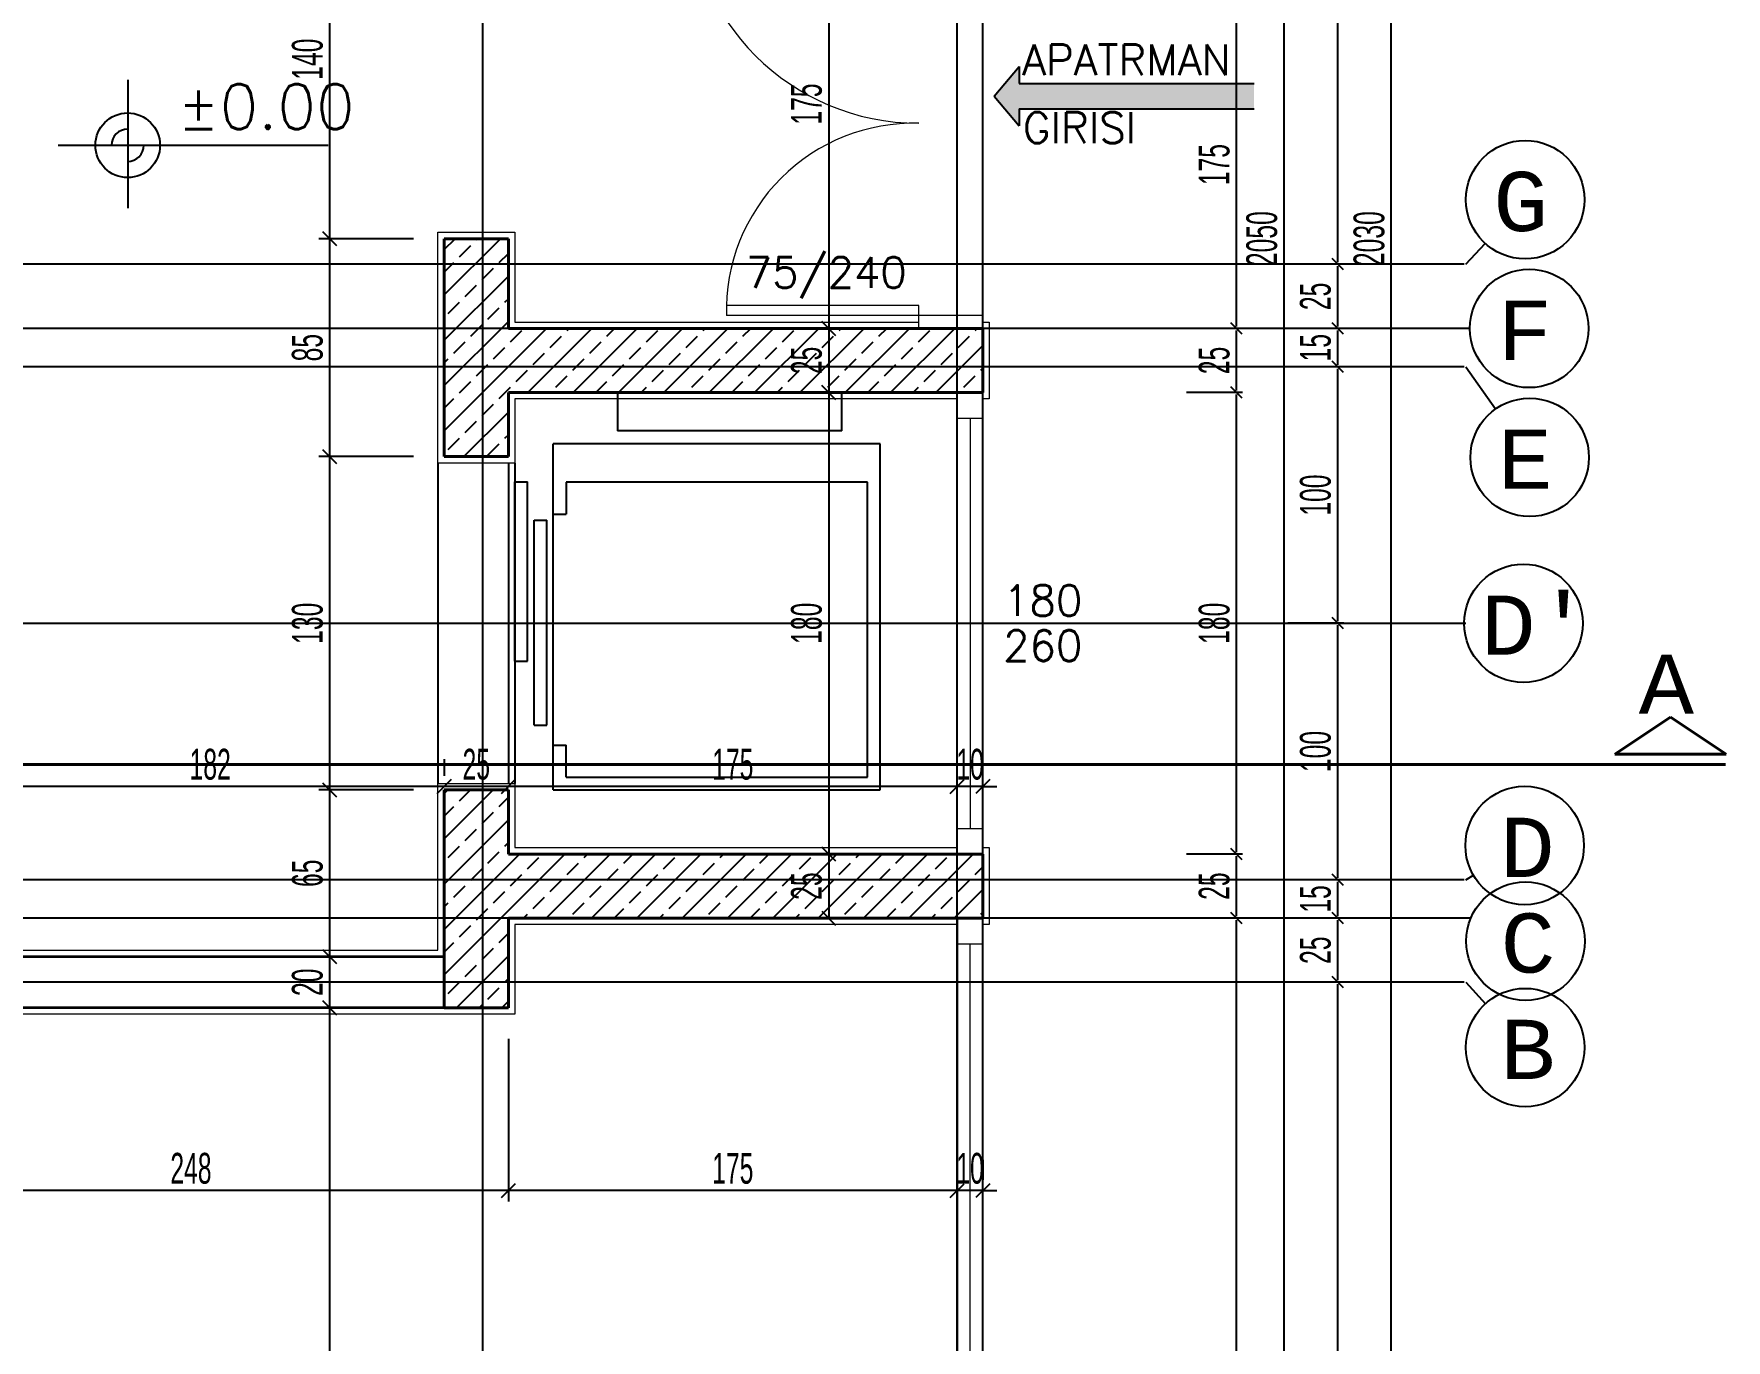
# Model space of a CAD drawing. Header units: inches. Extents: x -7543 to -822, y 102837 to 190349.
# Drawn here: x -834.3215 to -834.1895, y 102836.8968 to 102836.9987 of the extents above; entities that cross this region are included whole.
import ezdxf
from ezdxf.enums import TextEntityAlignment as Align

# ---------------------------------------------------------------- set-up
doc = ezdxf.new("R2010")
doc.units = ezdxf.units.IN
doc.header["$MEASUREMENT"] = 0
for name, pattern in [('__ZG_T_P__9', [22, 1, -10, 1, -10]), ('DASHDOTX2', [2, 1, -0.5, 0, -0.5]), ('DASHED', [19.049999999999997, 12.7, -6.35])]:
    doc.linetypes.add(name, pattern=pattern)
doc.layers.get('0').update_dxf_attribs({"lineweight": 25})
doc.layers.get('Defpoints').update_dxf_attribs({"lineweight": 25})
for name, color, linetype, lineweight in [('AKS', 1, 'Continuous', 25), ('ICOL', 55, 'Continuous', 25), ('İZ DÜŞÜM', 253, 'Continuous', 20), ('KESİT', 7, 'Continuous', 40), ('KOLON', 2, 'Continuous', 40), ('SIVA', 150, 'Continuous', 15), ('TARAMA', 8, 'Continuous', 25)]:
    doc.layers.add(name, color=color, linetype=linetype, lineweight=lineweight)
for name, color, linetype, lineweight, true_color in [('ASANSÖR', 7, 'Continuous', 25, 0xf6e21c), ('DUVAR', 7, 'Continuous', 35, 0xfc4642), ('KAPI', 7, 'Continuous', 18, 0xffb360), ('PENCERE', 7, 'Continuous', 18, 0xffb360), ('TEFRİŞ', 7, 'Continuous', 25, 0x78462c)]:
    doc.layers.add(name, color=color, linetype=linetype, lineweight=lineweight, true_color=true_color)
doc.styles.add('ISIM', font='monos.ttf', dxfattribs={"width": 1.1, "height": 200})
doc.styles.add('OLCU', font='tromand.shx', dxfattribs={"width": 0.6, "height": 12})
doc.styles.add('TXTX', font='TXTX')
doc.styles.add('ÖLÇÜ', font='simplex.shx')

# ---------------------------------------------------------------- blocks, each defined once
blk = doc.blocks.new('_Oblique')
at = {"color": 0, "linetype": 'ByBlock', "lineweight": -2}
blk.add_line((-0.5, -0.5), (0.5, 0.5), dxfattribs=at)
blk = doc.blocks.new('D')
at = {"layer": 'ICOL'}
for p, q in [((2.828427124746668, 2.828427124748032), (-2.82842712474303, -2.828427124744394)), ((0, 3.000000000002046), (0, -25))]:
    blk.add_line(p, q, dxfattribs=at)
blk = doc.blocks.new('E')
at = {"layer": 'ICOL'}
for p, q in [((0, -3.000000000002046), (0, 25)), ((-2.828427124746668, -2.828427124748032), (2.82842712474303, 2.828427124744394))]:
    blk.add_line(p, q, dxfattribs=at)

msp = doc.modelspace()

# ---------------------------------------------------------------- hatches: boundary and pattern name
at = {"layer": 'TARAMA'}
h = msp.add_hatch(color=256, dxfattribs=at)
h.dxf.hatch_style = 1
h.paths.add_polyline_path([(-834.2466111271377, 102836.993799696), (-834.2446665909565, 102836.9961069041), (-834.2446665909565, 102836.994799696), (-834.2263536371995, 102836.994799696), (-834.2263536371995, 102836.992799696), (-834.2446665909565, 102836.992799696), (-834.2446665909565, 102836.9914924879)])

# ---------------------------------------------------------------- linework, layer by layer
at = {"layer": 'AKS', "linetype": 'DASHDOTX2', "ltscale": 10}
for p, q in [((-834.2864986402781, 102836.7345203941), (-834.2864986402781, 102837.2423438664)), ((-834.2494986402781, 102836.7345203941), (-834.2494986402781, 102837.2423438664)), ((-834.2099687356562, 102836.9806839998), (-834.5373151892323, 102836.9806839998)), ((-834.2095183195671, 102836.9756839999), (-834.6349986402781, 102836.9756839999)), ((-834.2099687356562, 102836.9726839999), (-834.6349986402781, 102836.9726839999)), ((-834.6349986402777, 102836.9526839999), (-834.2099687356562, 102836.9526839999)), ((-834.2099687356562, 102836.9326839999), (-834.6349986402781, 102836.9326839999)), ((-834.209450724752, 102836.9296839999), (-834.8099986402781, 102836.9296839999)), ((-834.2099687356562, 102836.9246839999), (-834.6349986402781, 102836.9246839999))]:
    msp.add_line(p, q, dxfattribs=at)
at = {"layer": 'AKS'}
for p, q in [((-834.2098338535914, 102836.9806839998), (-834.2083349149868, 102836.9823199637)), ((-834.2098338535914, 102836.9726839999), (-834.2075230781263, 102836.9694021801)), ((-834.2099687356562, 102836.9526839999), (-834.2098338535914, 102836.9526839999)), ((-834.2098338535914, 102836.9326839999), (-834.2092427378269, 102836.9330279936)), ((-834.2098338535914, 102836.9246839999), (-834.2083179517017, 102836.9230129281))]:
    msp.add_line(p, q, dxfattribs=at)
at = {"layer": 'AKS', "color": 0}
for centre in [(-834.2052138535914, 102836.9857263366), (-834.2048983195672, 102836.9756839999), (-834.2048632619119, 102836.9656246442), (-834.2053487356561, 102836.9526839999), (-834.2052496594699, 102836.9353517245), (-834.205193474768, 102836.927889502), (-834.2052138535914, 102836.9195910902)]:
    msp.add_circle(centre, 0.004620000000000001, dxfattribs=at)
at = {"layer": 'ASANSÖR'}
for p, q in [((-834.2759986402785, 102836.9706839999), (-834.2759986402785, 102836.9676839999)), ((-834.2759986402785, 102836.9706839999), (-834.2759986402785, 102836.9676839999)), ((-834.2584986402785, 102836.9676839999), (-834.2584986402785, 102836.9706839999)), ((-834.2584986402785, 102836.9676839999), (-834.2584986402785, 102836.9706839999)), ((-834.2584986402785, 102836.9676839999), (-834.2759986402785, 102836.9676839999)), ((-834.2584986402785, 102836.9676839999), (-834.2759986402785, 102836.9676839999)), ((-834.2554986402785, 102836.9666839999), (-834.2809986402785, 102836.9666839999)), ((-834.2809986402785, 102836.9396839999), (-834.2809986402785, 102836.9666839999)), ((-834.2554986402785, 102836.9666839999), (-834.2809986402785, 102836.9666839999)), ((-834.2809986402785, 102836.9396839999), (-834.2809986402785, 102836.9666839999)), ((-834.2554986402785, 102836.9396839999), (-834.2554986402785, 102836.9666839999)), ((-834.2554986402785, 102836.9396839999), (-834.2554986402785, 102836.9666839999)), ((-834.2844986402774, 102836.9651839999), (-834.2844986402774, 102836.9401839999)), ((-834.2839986402785, 102836.9651839999), (-834.2839986402785, 102836.9401839999)), ((-834.2839986402785, 102836.9651839999), (-834.2839986402785, 102836.9401839999)), ((-834.2839986402785, 102836.9497258036), (-834.2839986402785, 102836.9637258036)), ((-834.2839986402785, 102836.9637258036), (-834.2829986402785, 102836.9637258036)), ((-834.2839986402786, 102836.9497258036), (-834.2839986402786, 102836.9637258036)), ((-834.2839986402786, 102836.9637258036), (-834.2829986402785, 102836.9637258036)), ((-834.2829986402785, 102836.9497258036), (-834.2829986402785, 102836.9637258036)), ((-834.2829986402785, 102836.9497258036), (-834.2829986402785, 102836.9637258036)), ((-834.2564986402784, 102836.9636839999), (-834.2799986402786, 102836.9636839999)), ((-834.2799986402786, 102836.9636839999), (-834.2799986402786, 102836.9611839999)), ((-834.2564986402784, 102836.9636839999), (-834.2799986402786, 102836.9636839999)), ((-834.2799986402786, 102836.9636839999), (-834.2799986402786, 102836.9611839999)), ((-834.2564986402784, 102836.9406839999), (-834.2564986402784, 102836.9636839999)), ((-834.2564986402784, 102836.9406839999), (-834.2564986402784, 102836.9636839999)), ((-834.2824986402785, 102836.9447258036), (-834.2824986402785, 102836.9607258036)), ((-834.2824986402785, 102836.9607258036), (-834.2814986402785, 102836.9607258036)), ((-834.2824986402785, 102836.9447258036), (-834.2824986402785, 102836.9607258036)), ((-834.2824986402785, 102836.9607258036), (-834.2814986402785, 102836.9607258036)), ((-834.2814986402785, 102836.9447258036), (-834.2814986402785, 102836.9607258036)), ((-834.2814986402785, 102836.9447258036), (-834.2814986402785, 102836.9607258036)), ((-834.2809986402785, 102836.9611839999), (-834.2799986402786, 102836.9611839999)), ((-834.2809986402785, 102836.9611839999), (-834.2799986402786, 102836.9611839999)), ((-834.2839986402785, 102836.9497258036), (-834.2829986402785, 102836.9497258036)), ((-834.2839986402786, 102836.9497258036), (-834.2829986402785, 102836.9497258036)), ((-834.2824986402785, 102836.9447258036), (-834.2814986402785, 102836.9447258036)), ((-834.2824986402785, 102836.9447258036), (-834.2814986402785, 102836.9447258036)), ((-834.2809986402785, 102836.9431839999), (-834.2799986402786, 102836.9431839999)), ((-834.2809986402785, 102836.9431839999), (-834.2799986402786, 102836.9431839999)), ((-834.2799986402786, 102836.9406839999), (-834.2799986402786, 102836.9431839999)), ((-834.2799986402786, 102836.9406839999), (-834.2799986402786, 102836.9431839999)), ((-834.2799986402786, 102836.9406839999), (-834.2564986402784, 102836.9406839999)), ((-834.2799986402786, 102836.9406839999), (-834.2564986402784, 102836.9406839999)), ((-834.2809986402785, 102836.9396839999), (-834.2554986402785, 102836.9396839999)), ((-834.2809986402785, 102836.9396839999), (-834.2554986402785, 102836.9396839999))]:
    msp.add_line(p, q, dxfattribs=at)
at = {"layer": 'Defpoints', "color": 6}
msp.add_line((-834.2474986402781, 102836.7776839999), (-834.2474986402781, 102837.1276839999), dxfattribs=at)
at = {"layer": 'Defpoints', "color": 3}
for p, q in [((-834.2844986402786, 102836.9226839999), (-834.2844986402786, 102836.9296839999)), ((-834.2844986402786, 102836.9296839999), (-834.2494986402785, 102836.9296839999)), ((-834.2494986402785, 102836.9296839999), (-834.2494986402785, 102836.7826839999)), ((-834.4050037814468, 102836.9226839999), (-834.2844986402786, 102836.9226839999))]:
    msp.add_line(p, q, dxfattribs=at)
at = {"layer": 'DUVAR'}
for p, q in [((-834.3339986402785, 102836.9266839999), (-834.2894986402785, 102836.9266839999)), ((-834.2894986402785, 102836.9226839999), (-834.3339986402784, 102836.9226839999))]:
    msp.add_line(p, q, dxfattribs=at)
at = {"layer": 'ICOL'}
for p, q in [((-834.2240128342711, 102836.7778399998), (-834.2240128342711, 102837.1875296746)), ((-834.2156503339911, 102836.7798399999), (-834.2156503339911, 102837.1855290246)), ((-834.219831584131, 102836.9808399999), (-834.219831584131, 102837.1255279999)), ((-834.2984341194956, 102837.0106839999), (-834.2984341194956, 102836.9826839999)), ((-834.2595178717054, 102837.0106839999), (-834.2595178717054, 102836.9756839999)), ((-834.2277250848707, 102836.9758399999), (-834.2277250848707, 102837.0105279999)), ((-834.3141821127984, 102836.9950640832), (-834.3141821127984, 102836.9850604668)), ((-834.3196074135369, 102836.9899701539), (-834.298542708784, 102836.9899701539)), ((-834.2984341194956, 102836.9826839999), (-834.2984341194956, 102836.9656839998)), ((-834.219831584131, 102836.9758399999), (-834.219831584131, 102836.9805279999)), ((-834.2595178717054, 102836.9756839999), (-834.2595178717054, 102836.9706839999)), ((-834.2277250848707, 102836.9708399998), (-834.2277250848707, 102836.9755279998)), ((-834.219831584131, 102836.9728399999), (-834.219831584131, 102836.9755279998)), ((-834.219831584131, 102836.9528399999), (-834.219831584131, 102836.9725279999)), ((-834.2595178717054, 102836.9706839999), (-834.2595178717054, 102836.9346839999)), ((-834.2277250848707, 102836.9348399999), (-834.2277250848707, 102836.9705279999)), ((-834.2984341194956, 102836.9656839998), (-834.2984341194956, 102836.9396839999)), ((-834.219831584131, 102836.9328399998), (-834.219831584131, 102836.9525279998)), ((-834.2894986402785, 102836.939948829), (-834.3259986402784, 102836.939948829)), ((-834.2984341194956, 102836.9396839999), (-834.2984341194956, 102836.9266839999)), ((-834.2844986402786, 102836.939948829), (-834.2894986402785, 102836.939948829)), ((-834.2494986402785, 102836.939948829), (-834.2844986402786, 102836.939948829)), ((-834.2494986402785, 102836.939948829), (-834.2505786402785, 102836.939948829)), ((-834.2474986402785, 102836.939948829), (-834.2494986402785, 102836.939948829)), ((-834.2474986402785, 102836.939948829), (-834.2464186402785, 102836.939948829)), ((-834.2595178717054, 102836.9346839999), (-834.2595178717054, 102836.9296839999)), ((-834.2277250848707, 102836.9298399999), (-834.2277250848707, 102836.9345279999)), ((-834.219831584131, 102836.9298399999), (-834.219831584131, 102836.9325279999)), ((-834.2277250848707, 102836.7828399999), (-834.2277250848707, 102836.9295279999)), ((-834.219831584131, 102836.9248399998), (-834.219831584131, 102836.9295279999)), ((-834.2984341194956, 102836.9266839999), (-834.2984341194956, 102836.9226839999)), ((-834.219831584131, 102836.7798399999), (-834.219831584131, 102836.9245279999)), ((-834.2984341194956, 102836.9226839999), (-834.2984341194956, 102836.7876839998)), ((-834.2844986402786, 102836.9084325916), (-834.3339986402785, 102836.9084325916)), ((-834.2494986402785, 102836.9084325916), (-834.2844986402786, 102836.9084325916)), ((-834.2494986402785, 102836.9084325916), (-834.2505786402785, 102836.9084325916)), ((-834.2474986402785, 102836.9084325916), (-834.2494986402785, 102836.9084325916)), ((-834.2474986402785, 102836.9084325916), (-834.2464186402785, 102836.9084325916))]:
    msp.add_line(p, q, dxfattribs=at)
at = {"layer": 'ICOL', "color": 53}
for p, q in [((-834.2918986402785, 102836.9826839999), (-834.2992741194955, 102836.9826839999)), ((-834.2918986402785, 102836.9826839999), (-834.2992741194955, 102836.9826839999)), ((-834.2690429712947, 102836.9756839999), (-834.2586778717053, 102836.9756839999)), ((-834.2690429712947, 102836.9756839999), (-834.2586778717053, 102836.9756839999)), ((-834.2674521054992, 102836.9706839999), (-834.2586778717053, 102836.9706839999)), ((-834.2674521054992, 102836.9706839999), (-834.2586778717053, 102836.9706839999)), ((-834.2918986402785, 102836.9656839998), (-834.2992741194955, 102836.9656839998)), ((-834.2918986402785, 102836.9656839998), (-834.2992741194955, 102836.9656839998)), ((-834.2894986402785, 102836.9420839998), (-834.2894986402785, 102836.940788829)), ((-834.2894986402785, 102836.9420839998), (-834.2894986402785, 102836.940788829)), ((-834.2844986402786, 102836.942348829), (-834.2844986402786, 102836.940788829)), ((-834.2844986402786, 102836.942348829), (-834.2844986402786, 102836.940788829)), ((-834.2494986402785, 102836.9370839999), (-834.2494986402785, 102836.940788829)), ((-834.2494986402785, 102836.9370839999), (-834.2494986402785, 102836.940788829)), ((-834.2474986402785, 102836.9370839999), (-834.2474986402785, 102836.940788829)), ((-834.2918986402785, 102836.9396839999), (-834.2992741194955, 102836.9396839999)), ((-834.2918986402785, 102836.9396839999), (-834.2992741194955, 102836.9396839999)), ((-834.2662725215407, 102836.9346839999), (-834.2586778717053, 102836.9346839999)), ((-834.2662725215407, 102836.9346839999), (-834.2586778717053, 102836.9346839999)), ((-834.266942669005, 102836.9296839999), (-834.2586778717053, 102836.9296839999)), ((-834.2960341194956, 102836.9266839999), (-834.2975941194956, 102836.9266839999)), ((-834.2960341194956, 102836.9266839999), (-834.2975941194956, 102836.9266839999)), ((-834.2964778891418, 102836.9226839999), (-834.2975941194956, 102836.9226839999)), ((-834.2964778891418, 102836.9226839999), (-834.2975941194956, 102836.9226839999)), ((-834.2844986402786, 102836.9202839998), (-834.2844986402786, 102836.9075925916)), ((-834.2844986402786, 102836.9202839998), (-834.2844986402786, 102836.9075925916)), ((-834.2494986402785, 102836.9108325916), (-834.2494986402785, 102836.9092725916)), ((-834.2494986402785, 102836.9108325916), (-834.2494986402785, 102836.9092725916)), ((-834.2474986402785, 102836.9108325916), (-834.2474986402785, 102836.9092725916))]:
    msp.add_line(p, q, dxfattribs=at)
at = {"layer": 'ICOL'}
msp.add_circle((-834.3141821127984, 102836.9899701539), 0.00252, dxfattribs=at)
for radius, start, end in [(0.001260000000003493, 90, 180), (0.001259999999997672, 270, 0)]:
    msp.add_arc((-834.3141821127984, 102836.9899701539), radius, start, end, dxfattribs=at)
at = {"layer": 'İZ DÜŞÜM', "linetype": '__ZG_T_P__9'}
msp.add_line((-834.2474986402798, 102837.1276839999), (-834.2474986402798, 102836.7776839999), dxfattribs=at)
at = {"layer": 'KAPI'}
for p, q in [((-834.2524986402757, 102836.9774839999), (-834.2674986402757, 102836.9774839999)), ((-834.2524986402757, 102836.9766839998), (-834.2524986402757, 102836.9774839999)), ((-834.2524986402757, 102836.9766839998), (-834.2674986402757, 102836.9766839998)), ((-834.2474986402757, 102836.9766839998), (-834.2524986402757, 102836.9766839998)), ((-834.2524986402757, 102836.9756839999), (-834.2524986402757, 102836.9766839998)), ((-834.2474986402757, 102836.9766839998), (-834.2474986402757, 102836.9756839999)), ((-834.2524986402757, 102836.9756839999), (-834.2474986402757, 102836.9756839999)), ((-834.2494986402785, 102836.7826839999), (-834.2494986402785, 102836.9296839999)), ((-834.2474986402785, 102836.7826839999), (-834.2474986402785, 102836.9296839999)), ((-834.2494986402785, 102836.9276839998), (-834.2474986402785, 102836.9276839998)), ((-834.2484986402785, 102836.7846839999), (-834.2484986402785, 102836.9276839998))]:
    msp.add_line(p, q, dxfattribs=at)
for centre, radius, start, end in [((-834.2524986402757, 102837.0096839999), 0.018, 180, 270), ((-834.2528986402757, 102836.9770839999), 0.01460547842420198, 88.43064519559532, 181.5693546450804)]:
    msp.add_arc(centre, radius, start, end, dxfattribs=at)
at = {"layer": 'KESİT'}
for p, q in [((-834.193884383955, 102836.9453615609), (-834.1982272934979, 102836.9424783396)), ((-834.193884383955, 102836.9453615609), (-834.1895414744122, 102836.9424783396)), ((-834.1895414744122, 102836.9424783396), (-834.1982272934979, 102836.9424783396))]:
    msp.add_line(p, q, dxfattribs=at)
at = {"layer": 'KESİT', "linetype": 'DASHED'}
msp.add_line((-834.1895959035585, 102836.941682418), (-834.4164662227921, 102836.941682418), dxfattribs=at)
at = {"layer": 'KOLON'}
for p, q in [((-834.2894986402785, 102836.9756839999), (-834.2894986402785, 102836.9826839999)), ((-834.2894986402785, 102836.9826839999), (-834.2844986402786, 102836.9826839999)), ((-834.2844986402786, 102836.9826839999), (-834.2844986402786, 102836.9756839999)), ((-834.2894986402785, 102836.9716839999), (-834.2894986402785, 102836.9756839999)), ((-834.2844986402786, 102836.9756839999), (-834.2474986402785, 102836.9756839999)), ((-834.2474986402785, 102836.9756839999), (-834.2474986402785, 102836.9706839999)), ((-834.2894986402785, 102836.9656839998), (-834.2894986402785, 102836.9716839999)), ((-834.2474986402785, 102836.9706839999), (-834.2844986402786, 102836.9706839999)), ((-834.2844986402786, 102836.9706839999), (-834.2844986402786, 102836.9656839998)), ((-834.2844986402786, 102836.9656839998), (-834.2894986402785, 102836.9656839998)), ((-834.2894986402785, 102836.9336839999), (-834.2894986402785, 102836.9396839999)), ((-834.2894986402785, 102836.9396839999), (-834.2844986402786, 102836.9396839999)), ((-834.2844986402786, 102836.9396839999), (-834.2844986402786, 102836.9346839999)), ((-834.2844986402786, 102836.9346839999), (-834.2474986402785, 102836.9346839999)), ((-834.2474986402785, 102836.9346839999), (-834.2474986402785, 102836.9296839999)), ((-834.2894986402785, 102836.9296839999), (-834.2894986402785, 102836.9336839999)), ((-834.2894986402785, 102836.9226839999), (-834.2894986402785, 102836.9296839999)), ((-834.2684986402785, 102836.9296839999), (-834.2844986402786, 102836.9296839999)), ((-834.2844986402786, 102836.9296839999), (-834.2844986402786, 102836.9226839999)), ((-834.2474986402785, 102836.9296839999), (-834.2684986402785, 102836.9296839999)), ((-834.2844986402786, 102836.9226839999), (-834.2894986402785, 102836.9226839999))]:
    msp.add_line(p, q, dxfattribs=at)
at = {"layer": 'PENCERE'}
for p, q in [((-834.2494986402785, 102836.9706839999), (-834.2494986402785, 102836.9346839999)), ((-834.2474986402785, 102836.9706839999), (-834.2474986402785, 102836.9346839999)), ((-834.2494986402785, 102836.9686839998), (-834.2474986402785, 102836.9686839998)), ((-834.2484986402785, 102836.9686839998), (-834.2484986402785, 102836.9366839999)), ((-834.2398212847432, 102836.9526839999), (-834.2484986402785, 102836.9526839999)), ((-834.2494986402785, 102836.9366839999), (-834.2474986402785, 102836.9366839999))]:
    msp.add_line(p, q, dxfattribs=at)
at = {"layer": 'SIVA'}
for p, q in [((-834.2899986402786, 102836.9756839999), (-834.2899986402786, 102836.9831839999)), ((-834.2899986402786, 102836.9831839999), (-834.2839986402786, 102836.9831839999)), ((-834.2839986402786, 102836.9831839999), (-834.2839986402786, 102836.9761839999)), ((-834.2839986402786, 102836.9761839999), (-834.2524986402757, 102836.9761839999)), ((-834.2474986402757, 102836.9761839999), (-834.2469986402785, 102836.9761839999)), ((-834.2469986402785, 102836.9761839999), (-834.2469986402785, 102836.9701839999)), ((-834.2899986402786, 102836.9716839999), (-834.2899986402786, 102836.9756839999)), ((-834.2899986402786, 102836.9651839999), (-834.2899986402786, 102836.9716839999)), ((-834.2839986402786, 102836.9701839999), (-834.2839986402786, 102836.9651839999)), ((-834.2494986402785, 102836.9701839999), (-834.2839986402786, 102836.9701839999)), ((-834.2839986402785, 102836.9701839999), (-834.2839986402785, 102836.9651839999)), ((-834.2469986402785, 102836.9701839999), (-834.2474986402785, 102836.9701839999)), ((-834.2839986402786, 102836.9651839999), (-834.2899986402786, 102836.9651839999)), ((-834.2899986402786, 102836.9336839999), (-834.2899986402786, 102836.9401839999)), ((-834.2899986402786, 102836.9401839999), (-834.2839986402786, 102836.9401839999)), ((-834.2839986402786, 102836.9401839999), (-834.2839986402786, 102836.9351839999)), ((-834.2839986402786, 102836.9351839999), (-834.2494986402785, 102836.9351839999)), ((-834.2474986402785, 102836.9351839999), (-834.2469986402785, 102836.9351839999)), ((-834.2469986402785, 102836.9351839999), (-834.2469986402785, 102836.9291839999)), ((-834.2899986402786, 102836.9296839999), (-834.2899986402786, 102836.9336839999)), ((-834.2899986402786, 102836.9271839999), (-834.2899986402786, 102836.9296839999)), ((-834.2684986402785, 102836.9291839999), (-834.2839986402786, 102836.9291839999)), ((-834.2839986402786, 102836.9291839999), (-834.2839986402786, 102836.9221839998)), ((-834.2494986402785, 102836.9291839999), (-834.2684986402785, 102836.9291839999)), ((-834.2469986402785, 102836.9291839999), (-834.2474986402785, 102836.9291839999)), ((-834.3344986402785, 102836.9271839999), (-834.2899986402786, 102836.9271839999)), ((-834.2889986402786, 102836.9221839998), (-834.3334986402785, 102836.9221839998)), ((-834.2839986402786, 102836.9221839998), (-834.2899986402786, 102836.9221839998))]:
    msp.add_line(p, q, dxfattribs=at)
at = {"layer": 'TARAMA'}
for p, q in [((-834.2466111271377, 102836.993799696), (-834.2446665909565, 102836.9961069041)), ((-834.2446665909565, 102836.9961069041), (-834.2446665909565, 102836.994799696)), ((-834.2446665909565, 102836.994799696), (-834.2263536371995, 102836.994799696)), ((-834.2466111271377, 102836.993799696), (-834.2446665909565, 102836.9914924879)), ((-834.2446665909565, 102836.992799696), (-834.2263536371995, 102836.992799696)), ((-834.2446665909565, 102836.992799696), (-834.2446665909565, 102836.9914924879)), ((-834.2894986402786, 102836.9818418873), (-834.2886565277041, 102836.9826839999)), ((-834.2894986402786, 102836.9783063534), (-834.2851209937983, 102836.9826839999)), ((-834.2869835442071, 102836.9825892164), (-834.2868887607542, 102836.9826839999)), ((-834.2883093694218, 102836.9812633912), (-834.2874254859454, 102836.9821472747)), ((-834.2852157772542, 102836.9808214495), (-834.2844986402786, 102836.9815385864)), ((-834.2894986402786, 102836.9800741203), (-834.28875131116, 102836.9808214495)), ((-834.2865416024689, 102836.9794956242), (-834.2856577189924, 102836.9803795077)), ((-834.2894986402786, 102836.9747708195), (-834.2844986402786, 102836.9797708195)), ((-834.2878674276835, 102836.978169799), (-834.2869835442071, 102836.9790536825)), ((-834.2891932528983, 102836.9768439738), (-834.2883093694218, 102836.9777278573)), ((-834.2860996607307, 102836.9764020321), (-834.2852157772542, 102836.9772859155)), ((-834.2847738355159, 102836.9777278573), (-834.2844986402786, 102836.9780030525)), ((-834.2894986402786, 102836.9712352856), (-834.2844986402786, 102836.9762352856)), ((-834.2874254859454, 102836.9750762068), (-834.2865416024689, 102836.9759600903)), ((-834.2894986402786, 102836.9676997517), (-834.2815143920801, 102836.9756839999)), ((-834.2887513111601, 102836.9737503816), (-834.2878674276836, 102836.9746342651)), ((-834.2843318937777, 102836.9746342651), (-834.2834480103012, 102836.9755181486)), ((-834.2829788581741, 102836.9706839999), (-834.2779788581742, 102836.9756839999)), ((-834.28123830161, 102836.9741923234), (-834.2803544181335, 102836.9750762068)), ((-834.2799124763952, 102836.9755181486), (-834.2797466251301, 102836.9756839999)), ((-834.2794433242682, 102836.9706839999), (-834.2744433242683, 102836.9756839999)), ((-834.2781447094422, 102836.9737503816), (-834.2772608259658, 102836.9746342651)), ((-834.2768188842275, 102836.9750762068), (-834.2762110912242, 102836.9756839999)), ((-834.2759077903623, 102836.9706839999), (-834.2709077903623, 102836.9756839999)), ((-834.2737252920599, 102836.9746342651), (-834.2728414085834, 102836.9755181486)), ((-834.2723722564564, 102836.9706839999), (-834.2673722564564, 102836.9756839999)), ((-834.2706316998922, 102836.9741923234), (-834.2697478164157, 102836.9750762068)), ((-834.2693058746775, 102836.9755181486), (-834.2691400234123, 102836.9756839999)), ((-834.2688367225504, 102836.9706839999), (-834.2638367225504, 102836.9756839999)), ((-834.2675381077245, 102836.9737503816), (-834.266654224248, 102836.9746342651)), ((-834.2662122825097, 102836.9750762068), (-834.2656044895064, 102836.9756839999)), ((-834.2653011886446, 102836.9706839999), (-834.2603011886445, 102836.9756839999)), ((-834.263118690342, 102836.9746342651), (-834.2622348068655, 102836.9755181486)), ((-834.2617656547386, 102836.9706839999), (-834.2567656547386, 102836.9756839999)), ((-834.2600250981743, 102836.9741923234), (-834.2591412146979, 102836.9750762068)), ((-834.2586992729597, 102836.9755181486), (-834.2585334216944, 102836.9756839999)), ((-834.2582301208326, 102836.9706839999), (-834.2532301208327, 102836.9756839999)), ((-834.2569315060067, 102836.9737503816), (-834.2560476225302, 102836.9746342651)), ((-834.255605680792, 102836.9750762068), (-834.2549978877886, 102836.9756839999)), ((-834.2546945869267, 102836.9706839999), (-834.2496945869267, 102836.9756839999)), ((-834.2525120886243, 102836.9746342651), (-834.2516282051478, 102836.9755181486)), ((-834.2494184964565, 102836.9741923234), (-834.24853461298, 102836.9750762068)), ((-834.2480926712419, 102836.9755181486), (-834.2479268199767, 102836.9756839999)), ((-834.2894986402786, 102836.9730030525), (-834.2891932528983, 102836.9733084399)), ((-834.2856577189924, 102836.9733084399), (-834.2847738355159, 102836.9741923234)), ((-834.2825641268247, 102836.9728664982), (-834.2816802433482, 102836.9737503816)), ((-834.279470534657, 102836.9724245564), (-834.2785866511805, 102836.9733084399)), ((-834.2750511172746, 102836.9733084399), (-834.2741672337982, 102836.9741923234)), ((-834.2719575251069, 102836.9728664982), (-834.2710736416304, 102836.9737503816)), ((-834.2688639329392, 102836.9724245564), (-834.2679800494627, 102836.9733084399)), ((-834.2644445155568, 102836.9733084399), (-834.2635606320803, 102836.9741923234)), ((-834.261350923389, 102836.9728664982), (-834.2604670399126, 102836.9737503816)), ((-834.2582573312214, 102836.9724245564), (-834.257373447745, 102836.9733084399)), ((-834.253837913839, 102836.9733084399), (-834.2529540303625, 102836.9741923234)), ((-834.2511590530208, 102836.9706839999), (-834.2474986402785, 102836.9743444126)), ((-834.2507443216713, 102836.9728664982), (-834.2498604381948, 102836.9737503816)), ((-834.2869835442071, 102836.9719826147), (-834.2860996607307, 102836.9728664982)), ((-834.2838899520394, 102836.9715406729), (-834.2830060685629, 102836.9724245564)), ((-834.2763769424893, 102836.9719826147), (-834.2754930590129, 102836.9728664982)), ((-834.2732833503217, 102836.9715406729), (-834.2723994668452, 102836.9724245564)), ((-834.2657703407715, 102836.9719826147), (-834.264886457295, 102836.9728664982)), ((-834.2626767486038, 102836.9715406729), (-834.2617928651273, 102836.9724245564)), ((-834.2551637390537, 102836.9719826147), (-834.2542798555772, 102836.9728664982)), ((-834.252070146886, 102836.9715406729), (-834.2511862634095, 102836.9724245564)), ((-834.2476507295037, 102836.9724245564), (-834.2474986402785, 102836.9725766456)), ((-834.2883093694218, 102836.9706567895), (-834.2874254859454, 102836.9715406729)), ((-834.2852157772542, 102836.9702148477), (-834.2843318937777, 102836.9710987312)), ((-834.2807963598717, 102836.9710987312), (-834.2799124763952, 102836.9719826147)), ((-834.2776755573183, 102836.9706839999), (-834.2768188842275, 102836.9715406729)), ((-834.2741400234123, 102836.9706839999), (-834.2737252920599, 102836.9710987312)), ((-834.270189758154, 102836.9710987312), (-834.2693058746775, 102836.9719826147)), ((-834.2670689556005, 102836.9706839999), (-834.2662122825097, 102836.9715406729)), ((-834.2635334216945, 102836.9706839999), (-834.263118690342, 102836.9710987312)), ((-834.2595831564361, 102836.9710987312), (-834.2586992729597, 102836.9719826147)), ((-834.2564623538826, 102836.9706839999), (-834.255605680792, 102836.9715406729)), ((-834.2529268199767, 102836.9706839999), (-834.2525120886243, 102836.9710987312)), ((-834.2489765547183, 102836.9710987312), (-834.2480926712418, 102836.9719826147)), ((-834.2476235191149, 102836.9706839999), (-834.2474986402785, 102836.9708088787)), ((-834.2894986402786, 102836.9694675186), (-834.28875131116, 102836.9702148477)), ((-834.2865416024689, 102836.9688890225), (-834.2856577189924, 102836.969772906)), ((-834.2879788581741, 102836.9656839998), (-834.2844986402786, 102836.9691642177)), ((-834.2878674276836, 102836.9675631973), (-834.2869835442071, 102836.9684470808)), ((-834.2891932528983, 102836.9662373721), (-834.2883093694219, 102836.9671212556)), ((-834.2847738355159, 102836.9671212556), (-834.2844986402786, 102836.9673964508)), ((-834.2860996607307, 102836.9657954304), (-834.2852157772542, 102836.9666793138)), ((-834.2894986402786, 102836.9394154804), (-834.2892301208326, 102836.9396839999)), ((-834.2894986402786, 102836.9358799465), (-834.2856945869268, 102836.9396839999)), ((-834.2883093694219, 102836.9388369843), (-834.2874623538827, 102836.9396839999)), ((-834.2852157772542, 102836.9383950426), (-834.2844986402786, 102836.9391121795)), ((-834.2894986402786, 102836.9376477135), (-834.2887513111601, 102836.9383950426)), ((-834.2865416024689, 102836.9370692174), (-834.2856577189924, 102836.9379531008)), ((-834.2894986402786, 102836.9323444126), (-834.2844986402786, 102836.9373444126)), ((-834.2878674276836, 102836.9357433922), (-834.2869835442071, 102836.9366272756)), ((-834.2891932528983, 102836.9344175669), (-834.2883093694218, 102836.9353014504)), ((-834.2847738355159, 102836.9353014504), (-834.2844986402786, 102836.9355766456)), ((-834.2894986402786, 102836.9288088787), (-834.2836235191148, 102836.9346839999)), ((-834.2894986402786, 102836.9252733448), (-834.2800879852089, 102836.9346839999)), ((-834.2860996607307, 102836.9339756252), (-834.2852157772542, 102836.9348595087)), ((-834.2830060685629, 102836.9335336834), (-834.2821221850865, 102836.9344175669)), ((-834.281552451303, 102836.9296839999), (-834.276552451303, 102836.9346839999)), ((-834.2799124763952, 102836.9330917417), (-834.2790285929187, 102836.9339756252)), ((-834.2785866511805, 102836.9344175669), (-834.2783202182588, 102836.9346839999)), ((-834.278016917397, 102836.9296839999), (-834.2730169173971, 102836.9346839999)), ((-834.2754930590129, 102836.9339756252), (-834.274784684353, 102836.9346839999)), ((-834.2744813834911, 102836.9296839999), (-834.2694813834911, 102836.9346839999)), ((-834.2723994668452, 102836.9335336834), (-834.2715155833687, 102836.9344175669)), ((-834.2709458495851, 102836.9296839999), (-834.2659458495851, 102836.9346839999)), ((-834.2693058746775, 102836.9330917417), (-834.268421991201, 102836.9339756252)), ((-834.2679800494627, 102836.9344175669), (-834.2677136165411, 102836.9346839999)), ((-834.2674103156793, 102836.9296839999), (-834.2624103156793, 102836.9346839999)), ((-834.264886457295, 102836.9339756252), (-834.2641780826352, 102836.9346839999)), ((-834.2638747817733, 102836.9296839999), (-834.2588747817733, 102836.9346839999)), ((-834.2617928651273, 102836.9335336834), (-834.2609089816508, 102836.9344175669)), ((-834.2603392478674, 102836.9296839999), (-834.2553392478674, 102836.9346839999)), ((-834.2586992729597, 102836.9330917417), (-834.2578153894832, 102836.9339756252)), ((-834.257373447745, 102836.9344175669), (-834.2571070148233, 102836.9346839999)), ((-834.2568037139615, 102836.9296839999), (-834.2518037139614, 102836.9346839999)), ((-834.2542798555772, 102836.9339756252), (-834.2535714809173, 102836.9346839999)), ((-834.2532681800556, 102836.9296839999), (-834.2482681800556, 102836.9346839999)), ((-834.2511862634095, 102836.9335336834), (-834.250302379933, 102836.9344175669)), ((-834.2874254859454, 102836.9326498), (-834.2865416024689, 102836.9335336834)), ((-834.2843318937777, 102836.9322078582), (-834.2834480103012, 102836.9330917417)), ((-834.28123830161, 102836.9317659165), (-834.2803544181335, 102836.9326498)), ((-834.2768188842276, 102836.9326498), (-834.2759350007511, 102836.9335336834)), ((-834.2737252920599, 102836.9322078582), (-834.2728414085834, 102836.9330917417)), ((-834.2706316998922, 102836.9317659165), (-834.2697478164157, 102836.9326498)), ((-834.2662122825097, 102836.9326498), (-834.2653283990333, 102836.9335336834)), ((-834.263118690342, 102836.9322078582), (-834.2622348068655, 102836.9330917417)), ((-834.2600250981743, 102836.9317659165), (-834.2591412146979, 102836.9326498)), ((-834.255605680792, 102836.9326498), (-834.2547217973155, 102836.9335336834)), ((-834.2525120886243, 102836.9322078582), (-834.2516282051478, 102836.9330917417)), ((-834.2494184964565, 102836.9317659165), (-834.24853461298, 102836.9326498)), ((-834.2480926712418, 102836.9330917417), (-834.2474986402785, 102836.9336857727)), ((-834.2887513111601, 102836.9313239748), (-834.2878674276836, 102836.9322078582)), ((-834.2856577189924, 102836.930882033), (-834.2847738355159, 102836.9317659165)), ((-834.2825641268247, 102836.9304400913), (-834.2816802433482, 102836.9313239748)), ((-834.2781447094422, 102836.9313239748), (-834.2772608259659, 102836.9322078582)), ((-834.2750511172746, 102836.930882033), (-834.2741672337982, 102836.9317659165)), ((-834.2719575251069, 102836.9304400913), (-834.2710736416304, 102836.9313239748)), ((-834.2675381077245, 102836.9313239748), (-834.266654224248, 102836.9322078582)), ((-834.2644445155568, 102836.930882033), (-834.2635606320803, 102836.9317659165)), ((-834.261350923389, 102836.9304400913), (-834.2604670399126, 102836.9313239748)), ((-834.2569315060067, 102836.9313239748), (-834.2560476225302, 102836.9322078582)), ((-834.253837913839, 102836.930882033), (-834.2529540303625, 102836.9317659165)), ((-834.2507443216713, 102836.9304400913), (-834.2498604381948, 102836.9313239748)), ((-834.2497326461496, 102836.9296839999), (-834.2474986402785, 102836.9319180057)), ((-834.2894986402786, 102836.9305766457), (-834.2891932528983, 102836.930882033)), ((-834.2869835442071, 102836.9295562078), (-834.2860996607307, 102836.9304400913)), ((-834.283320218259, 102836.9296839999), (-834.2830060685629, 102836.9299981495)), ((-834.279470534657, 102836.9299981495), (-834.2785866511805, 102836.930882033)), ((-834.276249150447, 102836.9296839999), (-834.2754930590129, 102836.9304400913)), ((-834.2727136165411, 102836.9296839999), (-834.2723994668452, 102836.9299981495)), ((-834.2688639329392, 102836.9299981495), (-834.2679800494627, 102836.930882033)), ((-834.2656425487293, 102836.9296839999), (-834.264886457295, 102836.9304400913)), ((-834.2621070148233, 102836.9296839999), (-834.2617928651273, 102836.9299981495)), ((-834.2582573312214, 102836.9299981495), (-834.257373447745, 102836.930882033)), ((-834.2550359470115, 102836.9296839999), (-834.2542798555772, 102836.9304400913)), ((-834.2515004131055, 102836.9296839999), (-834.2511862634095, 102836.9299981495)), ((-834.2476507295036, 102836.9299981495), (-834.2474986402785, 102836.9301502388)), ((-834.2883093694219, 102836.9282303826), (-834.2874254859454, 102836.9291142661)), ((-834.2852157772542, 102836.9277884409), (-834.2844986402786, 102836.9285055778)), ((-834.2894986402786, 102836.9270411117), (-834.28875131116, 102836.9277884409)), ((-834.2865416024689, 102836.9264626156), (-834.2856577189924, 102836.9273464991)), ((-834.2885524513027, 102836.9226839999), (-834.2844986402786, 102836.9267378109)), ((-834.2878674276836, 102836.9251367904), (-834.2869835442071, 102836.9260206739)), ((-834.2891932528983, 102836.9238109652), (-834.2883093694218, 102836.9246948487)), ((-834.2847738355159, 102836.9246948487), (-834.2844986402786, 102836.9249700439)), ((-834.2860996607307, 102836.9233690235), (-834.2852157772542, 102836.924252907)), ((-834.2850169173968, 102836.9226839999), (-834.2844986402786, 102836.923202277)), ((-834.2867846843527, 102836.9226839999), (-834.2865416024689, 102836.9229270817))]:
    msp.add_line(p, q, dxfattribs=at)
at = {"layer": 'TEFRİŞ'}
msp.add_line((-834.2899986402786, 102836.9651839999), (-834.2899986402786, 102836.9401839999), dxfattribs=at)
msp.add_line((-834.2899986402786, 102836.9651839999), (-834.2899986402786, 102836.9401839999), dxfattribs=at)

# ---------------------------------------------------------------- block references
at = {"layer": 'ICOL'}
for name, p, xscale, yscale, zscale, rotation in [('_Oblique', (-834.2984341194956, 102836.9826839999), 0.001080000001820736, 0.001080000001820736, 0.001080000001820736, 90), ('_Oblique', (-834.2984341194956, 102836.9826839999), 0.001080000001820736, 0.001080000001820736, 0.001080000001820736, 270), ('D', (-834.219831584131, 102836.9806839998), 0.000155999994603917, 0.000155999994603917, 0.000155999994603917, 270), ('E', (-834.219831584131, 102836.9806839998), 0.000155999994603917, 0.000155999994603917, 0.000155999994603917, 90), ('_Oblique', (-834.2595178717054, 102836.9756839999), 0.001080000001820736, 0.001080000001820736, 0.001080000001820736, 90), ('_Oblique', (-834.2595178717054, 102836.9756839999), 0.001080000001820736, 0.001080000001820736, 0.001080000001820736, 270), ('D', (-834.2277250848707, 102836.9756839999), 0.000155999994603917, 0.000155999994603917, 0.000155999994603917, 270), ('E', (-834.2277250848707, 102836.9756839999), 0.000155999994603917, 0.000155999994603917, 0.000155999994603917, 90), ('D', (-834.219831584131, 102836.9756839999), 0.000155999994603917, 0.000155999994603917, 0.000155999994603917, 270), ('E', (-834.219831584131, 102836.9756839999), 0.000155999994603917, 0.000155999994603917, 0.000155999994603917, 90), ('D', (-834.219831584131, 102836.9726839999), 0.000155999994603917, 0.000155999994603917, 0.000155999994603917, 270), ('E', (-834.219831584131, 102836.9726839999), 0.000155999994603917, 0.000155999994603917, 0.000155999994603917, 90), ('_Oblique', (-834.2595178717054, 102836.9706839999), 0.001080000001820736, 0.001080000001820736, 0.001080000001820736, 90), ('_Oblique', (-834.2595178717054, 102836.9706839999), 0.001080000001820736, 0.001080000001820736, 0.001080000001820736, 270), ('D', (-834.2277250848707, 102836.9706839999), 0.000155999994603917, 0.000155999994603917, 0.000155999994603917, 270), ('E', (-834.2277250848707, 102836.9706839999), 0.000155999994603917, 0.000155999994603917, 0.000155999994603917, 90), ('_Oblique', (-834.2984341194956, 102836.9656839998), 0.001080000001820736, 0.001080000001820736, 0.001080000001820736, 90), ('_Oblique', (-834.2984341194956, 102836.9656839998), 0.001080000001820736, 0.001080000001820736, 0.001080000001820736, 270), ('D', (-834.219831584131, 102836.9526839999), 0.000155999994603917, 0.000155999994603917, 0.000155999994603917, 270), ('E', (-834.219831584131, 102836.9526839999), 0.000155999994603917, 0.000155999994603917, 0.000155999994603917, 90), ('_Oblique', (-834.2894986402785, 102836.939948829), 0.001080000000001746, 0.001080000000001746, 0.001080000000001746, 180), ('_Oblique', (-834.2844986402786, 102836.939948829), 0.001080000000001746, 0.001080000000001746, 0.001080000000001746, 180), ('_Oblique', (-834.2474986402785, 102836.939948829), 0.001080000000001746, 0.001080000000001746, 0.001080000000001746, 180), ('_Oblique', (-834.2984341194956, 102836.9396839999), 0.001080000001820736, 0.001080000001820736, 0.001080000001820736, 90), ('_Oblique', (-834.2984341194956, 102836.9396839999), 0.001080000001820736, 0.001080000001820736, 0.001080000001820736, 270), ('_Oblique', (-834.2595178717054, 102836.9346839999), 0.001080000001820736, 0.001080000001820736, 0.001080000001820736, 90), ('_Oblique', (-834.2595178717054, 102836.9346839999), 0.001080000001820736, 0.001080000001820736, 0.001080000001820736, 270), ('D', (-834.2277250848707, 102836.9346839999), 0.000155999994603917, 0.000155999994603917, 0.000155999994603917, 270), ('E', (-834.2277250848707, 102836.9346839999), 0.000155999994603917, 0.000155999994603917, 0.000155999994603917, 90), ('D', (-834.219831584131, 102836.9326839999), 0.000155999994603917, 0.000155999994603917, 0.000155999994603917, 270), ('E', (-834.219831584131, 102836.9326839999), 0.000155999994603917, 0.000155999994603917, 0.000155999994603917, 90), ('_Oblique', (-834.2595178717054, 102836.9296839999), 0.001080000001820736, 0.001080000001820736, 0.001080000001820736, 270), ('D', (-834.2277250848707, 102836.9296839999), 0.000155999994603917, 0.000155999994603917, 0.000155999994603917, 270), ('E', (-834.2277250848707, 102836.9296839999), 0.000155999994603917, 0.000155999994603917, 0.000155999994603917, 90), ('D', (-834.219831584131, 102836.9296839999), 0.000155999994603917, 0.000155999994603917, 0.000155999994603917, 270), ('E', (-834.219831584131, 102836.9296839999), 0.000155999994603917, 0.000155999994603917, 0.000155999994603917, 90), ('_Oblique', (-834.2984341194956, 102836.9266839999), 0.001080000001820736, 0.001080000001820736, 0.001080000001820736, 90), ('_Oblique', (-834.2984341194956, 102836.9266839999), 0.001080000001820736, 0.001080000001820736, 0.001080000001820736, 270), ('D', (-834.219831584131, 102836.9246839999), 0.000155999994603917, 0.000155999994603917, 0.000155999994603917, 270), ('E', (-834.219831584131, 102836.9246839999), 0.000155999994603917, 0.000155999994603917, 0.000155999994603917, 90), ('_Oblique', (-834.2984341194956, 102836.9226839999), 0.001080000001820736, 0.001080000001820736, 0.001080000001820736, 90), ('_Oblique', (-834.2984341194956, 102836.9226839999), 0.001080000001820736, 0.001080000001820736, 0.001080000001820736, 270), ('_Oblique', (-834.2844986402786, 102836.9084325916), 0.001080000000001746, 0.001080000000001746, 0.001080000000001746, 180), ('_Oblique', (-834.2474986402785, 102836.9084325916), 0.001080000000001746, 0.001080000000001746, 0.001080000000001746, 180)]:
    msp.add_blockref(name, p, dxfattribs=dict(at, xscale=xscale, yscale=yscale, zscale=zscale, rotation=rotation))
at = {"layer": 'ICOL', "xscale": 0.001080000000001746, "yscale": 0.001080000000001746, "zscale": 0.001080000000001746}
for p in [(-834.2894986402785, 102836.939948829), (-834.2844986402786, 102836.939948829), (-834.2494986402785, 102836.939948829), (-834.2494986402785, 102836.939948829), (-834.2844986402786, 102836.9084325916), (-834.2494986402785, 102836.9084325916), (-834.2494986402785, 102836.9084325916)]:
    msp.add_blockref('_Oblique', p, dxfattribs=at)

# ---------------------------------------------------------------- texts
at = {"layer": 'AKS', "style": 'ISIM', "width": 1.1}
for s, p in [('G', (-834.2077143075865, 102836.9832745626)), ('F', (-834.2073987735622, 102836.9732322259)), ('E', (-834.2073637159069, 102836.9631728702)), ("D'", (-834.2086896212733, 102836.9502322259)), ('A', (-834.1963578416681, 102836.9456276213)), ('D', (-834.2072026517151, 102836.9328999505)), ('C', (-834.2071464670132, 102836.925437728)), ('B', (-834.2071668458366, 102836.9171393162))]:
    msp.add_text(s, height=0.004620000000000001, dxfattribs=at).set_placement(p)
at = {"layer": 'ICOL', "char_height": 0.0024, "attachment_point": 5, "rotation": 90, "style": 'OLCU'}
for s, insert in [('\\A1;140', (-834.3001621194956, 102836.9966839999)), ('\\A1;175', (-834.2612458717053, 102836.9931839998)), ('\\A1;175', (-834.2294530848707, 102836.988461476)), ('\\A1;2050', (-834.2257408342712, 102836.9826848372)), ('\\A1;2030', (-834.2173783339911, 102836.9826845122)), ('\\A1;25', (-834.2215595841311, 102836.9781839999)), ('\\A1;85', (-834.3001621194956, 102836.9741839998)), ('\\A1;15', (-834.2215595841311, 102836.9741839998)), ('\\A1;25', (-834.2612458717053, 102836.9731839999)), ('\\A1;25', (-834.2294530848707, 102836.9731839999)), ('\\A1;100', (-834.2215595841311, 102836.9626839999)), ('\\A1;130', (-834.3001621194956, 102836.9526839999)), ('\\A1;180', (-834.2612458717053, 102836.9526839999)), ('\\A1;180', (-834.2294530848707, 102836.9526839999)), ('\\A1;100', (-834.2215595841311, 102836.9426839999)), ('\\A1;65', (-834.3001621194956, 102836.9331839998)), ('\\A1;25', (-834.2612458717053, 102836.9321839999)), ('\\A1;25', (-834.2294530848707, 102836.9321839999)), ('\\A1;15', (-834.2215595841311, 102836.9311839999)), ('\\A1;25', (-834.2215595841311, 102836.9271839999)), ('\\A1;20', (-834.3001621194956, 102836.9246839999))]:
    msp.add_mtext(s, dxfattribs=dict(at, insert=insert))
at = {"layer": 'ICOL', "char_height": 0.0024, "attachment_point": 5, "style": 'OLCU'}
for s, insert in [('\\A1;182', (-834.3077486402784, 102836.941676829)), ('\\A1;25', (-834.2869986402785, 102836.941676829)), ('\\A1;175', (-834.2669986402785, 102836.941676829)), ('\\A1;10', (-834.2484986402785, 102836.941676829)), ('\\A1;248', (-834.3092486402785, 102836.9101605916)), ('\\A1;175', (-834.2669986402785, 102836.9101605916)), ('\\A1;10', (-834.2484986402785, 102836.9101605916))]:
    msp.add_mtext(s, dxfattribs=dict(at, insert=insert))
at = {"layer": 'ICOL', "style": 'ÖLÇÜ'}
msp.add_attdef('%%P0.00', text='%%p0.00', height=0.003500000000000001, dxfattribs=at).set_placement((-834.3033995603244, 102836.9912344797), align=Align.CENTER)
at = {"layer": 'KAPI', "style": 'TXTX'}
for s, p in [('APATRMAN ', (-834.244427409433, 102836.9954296019)), ('GIRISI', (-834.2443862749611, 102836.9901397034)), ('75/240', (-834.265982451445, 102836.9788479637))]:
    msp.add_text(s, height=0.0024, dxfattribs=at).set_placement(p)
at = {"layer": 'PENCERE', "style": 'TXTX'}
for s, p in [('180', (-834.2459175413946, 102836.9532566099)), ('260', (-834.2459175413946, 102836.9497400631))]:
    msp.add_text(s, height=0.0024, dxfattribs=at).set_placement(p)

doc.saveas('drawing.dxf')
